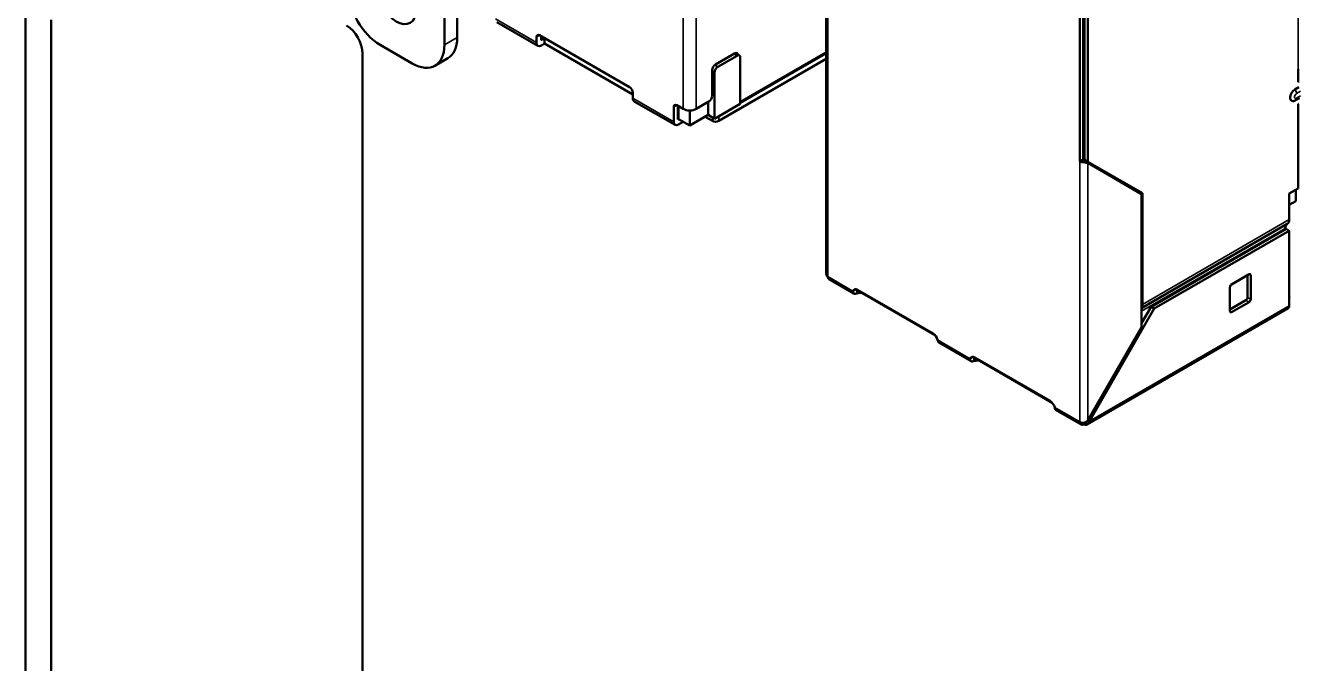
# Model space of a CAD drawing. Header units: millimetres. Extents: x 3118 to 4801, y 919 to 1849.
# Drawn here: x 3895.9 to 3952, y 1600 to 1628.1 of the extents above; entities that cross this region are included whole.
import ezdxf

# ---------------------------------------------------------------- set-up
doc = ezdxf.new("R2010")
doc.units = ezdxf.units.MM
doc.header["$LTSCALE"] = 1.8
doc.layers.add('외형선(ISO)', color=7, linetype='Continuous', lineweight=50)
doc.layers.add('좁은 외형선(ISO)', color=7, linetype='Continuous', lineweight=35)

msp = doc.modelspace()

# ---------------------------------------------------------------- linework, layer by layer
at = {"layer": '외형선(ISO)'}
for p, q in [((3914.311, 1627.284), (3914.311, 1631.653)), ((3914.877, 1627.611), (3914.877, 1631.979)), ((3942.313, 1630.918), (3942.313, 1622.157)), ((3942.454, 1630.999), (3942.454, 1622.239)), ((3942.525, 1630.999), (3942.525, 1622.222)), ((3942.666, 1630.918), (3942.666, 1622.14)), ((3895.856, 1629.04), (3895.856, 1573.6)), ((3931.138, 1628.669), (3931.138, 1617.18)), ((3896.987, 1572.947), (3896.987, 1628.387)), ((3916.631, 1628.29), (3918.434, 1627.249)), ((3918.37, 1627.627), (3918.37, 1627.391)), ((3922.471, 1625.423), (3918.511, 1627.709)), ((3918.582, 1627.668), (3918.582, 1627.513)), ((3918.589, 1627.509), (3918.724, 1627.587)), ((3918.724, 1627.587), (3918.724, 1627.342)), ((3912.897, 1626.468), (3911.483, 1627.284)), ((3918.724, 1627.342), (3918.589, 1627.264)), ((3918.724, 1627.342), (3922.613, 1625.096)), ((3910.705, 1626.917), (3910.705, 1586.909)), ((3913.897, 1626.369), (3914.463, 1626.695)), ((3926.254, 1626.423), (3927.103, 1626.913)), ((3927.209, 1626.811), (3926.36, 1626.321)), ((3926.403, 1623.937), (3931.138, 1626.671)), ((3927.309, 1626.821), (3927.128, 1626.925)), ((3931.138, 1626.956), (3927.35, 1624.77)), ((3927.35, 1624.729), (3931.138, 1626.916)), ((3927.35, 1624.688), (3927.35, 1626.729)), ((3926.113, 1625.035), (3926.113, 1626.178)), ((3926.219, 1626.076), (3926.219, 1624.035)), ((3951.929, 1625.651), (3951.929, 1626.223)), ((3951.788, 1625.325), (3951.965, 1625.427)), ((3951.929, 1625.651), (3951.965, 1625.672)), ((3922.613, 1624.941), (3922.613, 1625.178)), ((3922.677, 1624.799), (3924.48, 1623.758)), ((3925.406, 1624.463), (3925.971, 1624.79)), ((3925.936, 1624.77), (3925.936, 1624.198)), ((3951.817, 1624.844), (3951.994, 1624.946)), ((3924.416, 1623.9), (3924.416, 1624.545)), ((3924.557, 1624.627), (3924.84, 1624.463)), ((3924.593, 1623.994), (3924.593, 1624.606)), ((3924.628, 1624.586), (3924.628, 1624.014)), ((3924.628, 1624.586), (3924.628, 1624.022)), ((3925.123, 1624.396), (3925.123, 1623.729)), ((3925.123, 1623.729), (3925.936, 1624.198)), ((3926.219, 1624.035), (3925.936, 1624.198)), ((3926.219, 1624.035), (3927.35, 1624.688)), ((3951.965, 1624.692), (3951.929, 1624.672)), ((3951.929, 1620.957), (3951.929, 1624.672)), ((3924.628, 1624.014), (3924.593, 1623.994)), ((3925.123, 1623.729), (3924.628, 1624.014)), ((3924.84, 1623.892), (3924.635, 1623.773)), ((3925.802, 1624.12), (3926.12, 1623.937)), ((3942.454, 1622.239), (3942.313, 1622.157)), ((3942.489, 1622.23), (3942.489, 1622.115)), ((3942.666, 1622.14), (3942.525, 1622.222)), ((3942.571, 1622.138), (3942.666, 1622.083)), ((3942.666, 1622.14), (3945.07, 1620.752)), ((3945.035, 1620.715), (3942.666, 1622.083)), ((3944.929, 1620.834), (3944.929, 1620.776)), ((3951.54, 1620.732), (3951.929, 1620.957)), ((3951.823, 1620.405), (3951.823, 1620.895)), ((3945.035, 1614.846), (3945.035, 1620.715)), ((3945.07, 1620.752), (3945.07, 1615.853)), ((3951.54, 1619.589), (3951.54, 1620.732)), ((3951.823, 1620.405), (3951.54, 1620.242)), ((3945.035, 1615.69), (3951.453, 1619.396)), ((3951.399, 1619.181), (3945.453, 1615.748)), ((3951.54, 1619.099), (3945.594, 1615.666)), ((3951.364, 1619.201), (3951.364, 1619.16)), ((3951.54, 1619.099), (3951.399, 1619.181)), ((3951.54, 1615.792), (3951.54, 1619.099)), ((3931.263, 1616.964), (3932.359, 1616.331)), ((3948.995, 1616.731), (3949.773, 1617.18)), ((3949.702, 1617.139), (3949.702, 1616.16)), ((3949.843, 1617.139), (3949.843, 1616.078)), ((3932.412, 1616.494), (3932.317, 1616.44)), ((3932.455, 1616.519), (3932.412, 1616.494)), ((3932.459, 1616.504), (3935.934, 1614.498)), ((3932.494, 1616.484), (3932.494, 1616.447)), ((3932.494, 1616.447), (3932.494, 1616.338)), ((3932.519, 1616.493), (3935.843, 1614.575)), ((3948.924, 1615.547), (3948.924, 1616.609)), ((3945.035, 1615.024), (3945.453, 1615.748)), ((3945.594, 1615.666), (3945.453, 1615.748)), ((3949.631, 1616.037), (3948.924, 1615.629)), ((3949.773, 1615.956), (3948.995, 1615.506)), ((3951.576, 1616.221), (3951.54, 1616.2)), ((3951.489, 1615.678), (3942.614, 1610.554)), ((3945.594, 1615.666), (3942.731, 1610.706)), ((3942.666, 1610.743), (3945.035, 1614.846)), ((3936.106, 1614.167), (3937.521, 1613.351)), ((3937.574, 1613.514), (3937.479, 1613.459)), ((3937.617, 1613.539), (3937.574, 1613.514)), ((3937.621, 1613.524), (3941.096, 1611.517)), ((3937.656, 1613.504), (3937.656, 1613.467)), ((3941.004, 1611.595), (3937.681, 1613.513)), ((3937.656, 1613.467), (3937.656, 1613.357)), ((3941.268, 1611.187), (3942.364, 1610.554)), ((3942.666, 1610.743), (3942.731, 1610.706)), ((3942.489, 1610.626), (3942.489, 1610.567)), ((3942.555, 1610.657), (3942.614, 1610.554))]:
    msp.add_line(p, q, dxfattribs=at)
msp.add_ellipse((3912.19, 1629.326), major_axis=(0.615, -1.065), ratio=0.57735, dxfattribs=at)
for centre, major_axis, start_param, end_param in [((3911.483, 1628.917), (-1, 1.732), 0.785398, 2.356194), ((3909.998, 1627.325), (-0.5, 0.866), 3.926991, 5.497787), ((3913.463, 1628.427), (1, -1.732), 0, 0.785398), ((3918.511, 1627.546), (-0.1, 0.173), 5.497787, 7.068583), ((3912.897, 1628.101), (1, -1.732), 5.497787, 7.068583), ((3918.589, 1627.517), (-0.155, -0.268), 5.497787, 7.068583), ((3918.589, 1627.517), (-0.005, -0.00866), 5.497787, 7.068583), ((3926.254, 1626.26), (-0.1, -0.173), 3.926991, 5.497787), ((3927.103, 1626.75), (0.1, 0.173), 5.679455, 7.068583), ((3927.209, 1626.648), (0.1, 0.173), 5.497787, 7.068583), ((3926.36, 1626.158), (-0.1, -0.173), 3.926991, 5.497787), ((3951.752, 1626.325), (-0.25, 0), 2.356194, 2.557552), ((3922.471, 1625.259), (-0.1, 0.173), 3.926991, 5.497787), ((3951.788, 1625.08), (-0.15, -0.26), 3.926991, 6.70372), ((3922.832, 1625.068), (-0.155, -0.268), 5.497787, 6.283185), ((3925.971, 1624.953), (0.1, 0.173), 3.926991, 5.497787), ((3924.557, 1624.463), (-0.1, 0.173), 5.497787, 7.068583), ((3925.123, 1624.627), (-0.4, 0), 0.785398, 2.356194), ((3924.635, 1624.027), (-0.155, -0.268), 5.497787, 7.068583), ((3926.261, 1624.018), (-0.2, 0), 0.785398, 2.356194), ((3942.489, 1622.259), (0.25, 0), 3.926991, 4.712389), ((3942.489, 1622.259), (0.05, 0), 3.926991, 4.712389), ((3951.662, 1619.029), (-0.211, 0.366), 0, 0.785398), ((3951.242, 1619.761), (0.211, -0.366), 0, 0.785398), ((3931.388, 1617.18), (-0.25, 0), 0, 0.785398), ((3931.388, 1617.18), (-0.125, -0.217), 5.497787, 6.283185), ((3949.773, 1617.099), (0.05, 0.0866), 5.497787, 7.068583), ((3932.519, 1616.249), (-0.15, 0.26), 5.497787, 6.760023), ((3932.632, 1616.184), (0.3, 0), 1.233391, 2.047634), ((3948.995, 1616.65), (0.05, 0.0866), 0.785398, 2.356194), ((3944.772, 1616.026), (0.211, -0.366), 0.293964, 0.785398), ((3949.631, 1616.119), (0.05, 0.0866), 3.926991, 5.497787), ((3949.773, 1616.037), (-0.05, -0.0866), 0.785398, 2.356194), ((3951.364, 1615.894), (0.125, -0.217), 0, 0.785398), ((3948.995, 1615.588), (-0.05, -0.0866), 5.497787, 7.068583), ((3935.843, 1614.33), (-0.15, 0.26), 4.235551, 5.497787), ((3937.681, 1613.268), (-0.15, 0.26), 5.497787, 6.760023), ((3937.793, 1613.203), (0.3, 0), 1.233391, 2.047634), ((3941.004, 1611.35), (-0.15, 0.26), 4.235551, 5.497787), ((3942.489, 1610.771), (-0.125, -0.217), 5.497787, 7.068583), ((3942.489, 1610.771), (-0.25, 0), 0.785398, 1.570796), ((3942.489, 1610.771), (0.125, -0.217), 5.497787, 6.283185)]:
    msp.add_ellipse(centre, major_axis=major_axis, ratio=0.57735, start_param=start_param, end_param=end_param, dxfattribs=at)
for points, knots in [([(3951.817, 1624.844), (3951.811, 1624.841), (3951.805, 1624.837), (3951.793, 1624.831), (3951.786, 1624.828), (3951.773, 1624.823), (3951.766, 1624.82), (3951.751, 1624.816), (3951.744, 1624.814), (3951.728, 1624.81), (3951.72, 1624.808), (3951.712, 1624.807)], [6.2831853, 6.2831853, 6.2831853, 6.2831853, 6.3561581, 6.3561581, 6.4291308, 6.4291308, 6.5021036, 6.5021036, 6.5750764, 6.5750764, 6.6480491, 6.6480491, 6.6480491, 6.6480491]), ([(3942.505, 1622.202), (3942.511, 1622.191), (3942.519, 1622.18), (3942.537, 1622.161), (3942.548, 1622.153), (3942.563, 1622.143), (3942.567, 1622.14), (3942.571, 1622.138)], [0, 0, 0, 0, 0.00399351, 0.00399351, 0.007910761, 0.007910761, 0.009510608, 0.009510608, 0.009510608, 0.009510608]), ([(3932.317, 1616.44), (3932.31, 1616.392), (3932.326, 1616.35), (3932.392, 1616.312), (3932.442, 1616.315), (3932.494, 1616.338)], [0, 0, 0, 0, 0.5, 0.5, 1, 1, 1, 1]), ([(3932.456, 1616.519), (3932.455, 1616.518), (3932.455, 1616.516), (3932.453, 1616.513), (3932.453, 1616.511), (3932.455, 1616.507), (3932.456, 1616.506), (3932.459, 1616.504)], [-0.007962999, -0.007962999, -0.007962999, -0.007962999, -0.007099892, -0.007099892, -0.005747533, -0.005747533, -0.004275638, -0.004275638, -0.004275638, -0.004275638]), ([(3937.618, 1613.539), (3937.617, 1613.537), (3937.617, 1613.536), (3937.615, 1613.533), (3937.615, 1613.531), (3937.617, 1613.527), (3937.618, 1613.525), (3937.621, 1613.524)], [-0.007962999, -0.007962999, -0.007962999, -0.007962999, -0.007099892, -0.007099892, -0.005747533, -0.005747533, -0.004275638, -0.004275638, -0.004275638, -0.004275638]), ([(3937.479, 1613.459), (3937.472, 1613.411), (3937.487, 1613.37), (3937.554, 1613.332), (3937.604, 1613.335), (3937.656, 1613.357)], [0, 0, 0, 0, 0.5, 0.5, 1, 1, 1, 1])]:
    msp.add_open_spline(points, degree=3, knots=knots, dxfattribs=at)
for points in [[(3942.489, 1622.23), (3942.495, 1622.221), (3942.5, 1622.211), (3942.505, 1622.202)], [(3942.489, 1622.115), (3942.555, 1622.09), (3942.62, 1622.081), (3942.666, 1622.083)], [(3936.106, 1614.167), (3936.073, 1614.186), (3936.051, 1614.232), (3936.045, 1614.287)], [(3941.268, 1611.187), (3941.235, 1611.206), (3941.213, 1611.252), (3941.207, 1611.307)], [(3942.666, 1610.743), (3942.62, 1610.691), (3942.555, 1610.651), (3942.489, 1610.626)], [(3942.731, 1610.706), (3942.709, 1610.64), (3942.669, 1610.586), (3942.614, 1610.554)]]:
    msp.add_open_spline(points, degree=3, dxfattribs=at)
at = {"layer": '좁은 외형선(ISO)'}
for p, q in [((3924.84, 1639.234), (3924.84, 1624.463)), ((3925.406, 1639.234), (3925.406, 1624.463)), ((3942.454, 1622.239), (3942.454, 1630.999)), ((3942.525, 1630.999), (3942.525, 1622.175)), ((3951.929, 1626.223), (3951.929, 1629.081)), ((3916.567, 1628.432), (3918.37, 1627.391)), ((3931.211, 1628.567), (3931.211, 1617.078)), ((3914.877, 1627.611), (3914.311, 1627.284)), ((3918.511, 1627.709), (3918.37, 1627.627)), ((3918.589, 1627.509), (3918.582, 1627.513)), ((3926.222, 1626.401), (3926.36, 1626.321)), ((3927.209, 1626.811), (3927.067, 1626.892)), ((3926.219, 1626.076), (3926.113, 1626.137)), ((3922.613, 1624.941), (3924.416, 1623.9)), ((3952.035, 1625.245), (3951.859, 1625.143)), ((3951.859, 1624.936), (3952.035, 1625.038)), ((3924.557, 1624.627), (3924.416, 1624.545)), ((3926.12, 1623.937), (3926.12, 1624.092)), ((3926.403, 1624.141), (3926.403, 1623.937)), ((3942.313, 1610.669), (3942.313, 1622.157)), ((3942.525, 1622.103), (3942.525, 1622.103)), ((3942.666, 1622.083), (3942.666, 1610.743)), ((3945.035, 1615.547), (3951.364, 1619.201)), ((3945.07, 1615.853), (3951.54, 1619.589)), ((3931.211, 1617.078), (3932.317, 1616.44)), ((3949.773, 1617.18), (3949.843, 1617.139)), ((3932.468, 1616.516), (3935.894, 1614.538)), ((3942.731, 1610.706), (3951.54, 1615.792)), ((3949.631, 1616.037), (3949.773, 1615.956)), ((3949.702, 1616.16), (3949.843, 1616.078)), ((3948.924, 1615.547), (3948.995, 1615.506)), ((3936.045, 1614.287), (3937.479, 1613.459)), ((3937.63, 1613.536), (3941.056, 1611.558)), ((3941.207, 1611.307), (3942.313, 1610.669))]:
    msp.add_line(p, q, dxfattribs=at)
for centre, major_axis, start_param, end_param in [((3951.717, 1625.224), (-0.1, 0.173), 3.926991, 4.974188), ((3951.859, 1625.039), (-0.063, -0.11), 3.926991, 7.068583), ((3951.717, 1625.017), (0.1, -0.173), 0, 0.785398)]:
    msp.add_ellipse(centre, major_axis=major_axis, ratio=0.57735, start_param=start_param, end_param=end_param, dxfattribs=at)

doc.saveas('drawing.dxf')
